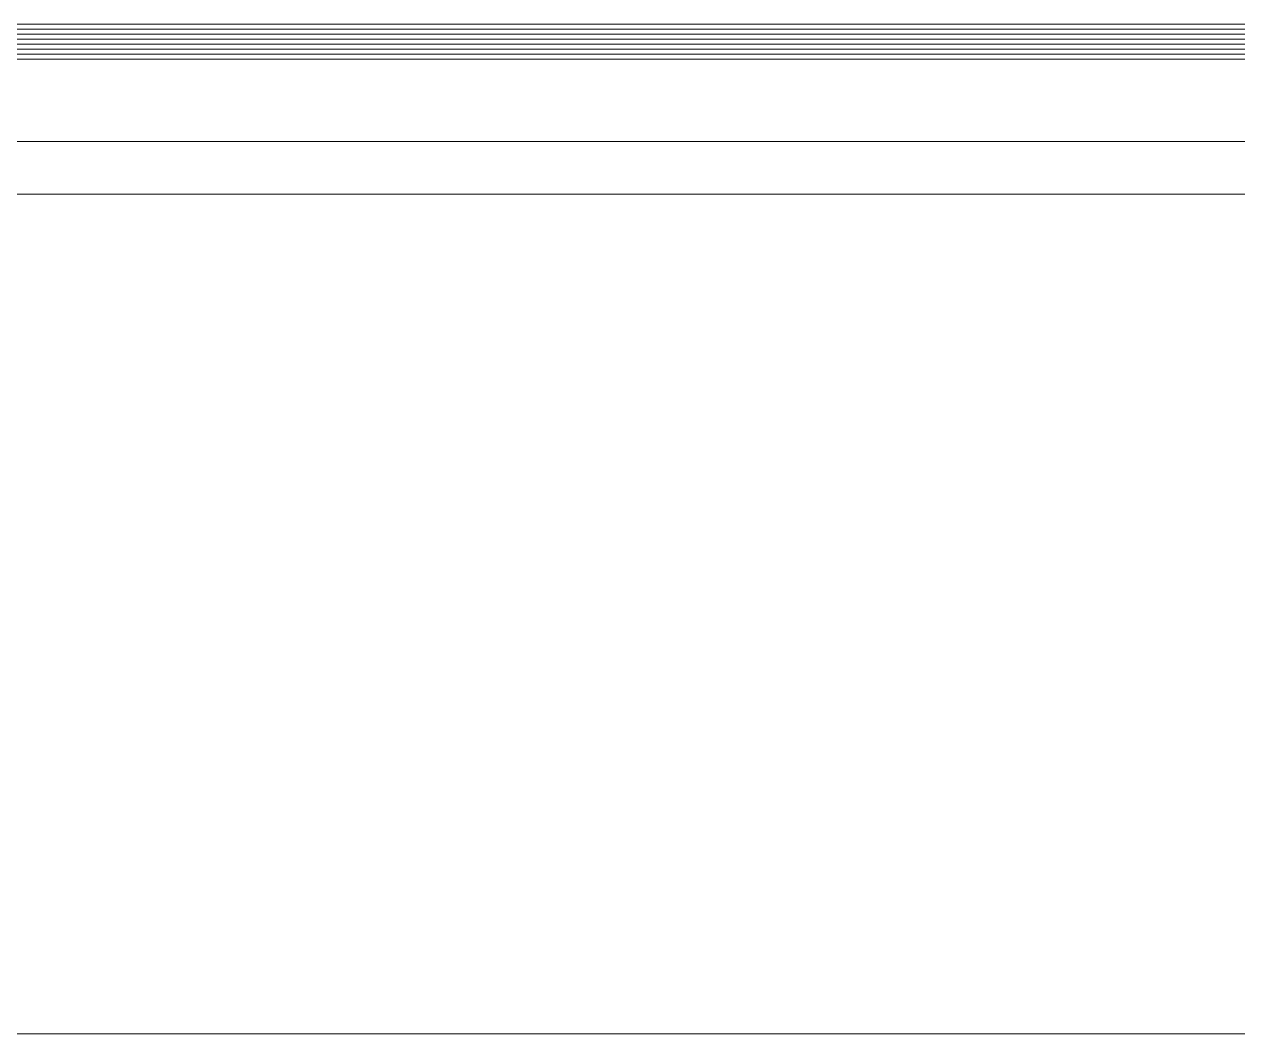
# Model space of a CAD drawing. Header units: millimetres. Extents: x -213 to 4577, y -424 to 2634.
# Drawn here: x 365 to 943, y 1429 to 1910 of the extents above; entities that cross this region are included whole.
import ezdxf

# ---------------------------------------------------------------- set-up
doc = ezdxf.new("R2010")
doc.units = ezdxf.units.MM
doc.layers.add('ZANO_R', color=7, linetype='Continuous', lineweight=0)

msp = doc.modelspace()

# ---------------------------------------------------------------- linework, layer by layer
at = {"layer": 'ZANO_R'}
for p, q in [((126.17, 1910.22), (1920.17, 1910.22)), ((126.17, 1907.86), (1920.17, 1907.86)), ((126.17, 1905.49), (1920.17, 1905.49)), ((126.17, 1903.13), (1920.17, 1903.13)), ((126.17, 1900.76), (1920.17, 1900.76)), ((126.17, 1898.4), (1920.17, 1898.4)), ((126.17, 1896.03), (1920.17, 1896.03)), ((126.17, 1893.67), (1920.17, 1893.67)), ((1920.17, 1854.35), (126.17, 1854.35))]:
    msp.add_line(p, q, dxfattribs=at)
msp.add_lwpolyline([(18.92, 1829.34), (2042.92, 1829.34), (2042.92, 1429.34), (18.92, 1429.34)], close=True, dxfattribs=at)
msp.add_lwpolyline([(-213.33, 1429.34), (2196.1, 1429.34)], dxfattribs=at)

doc.saveas('drawing.dxf')
